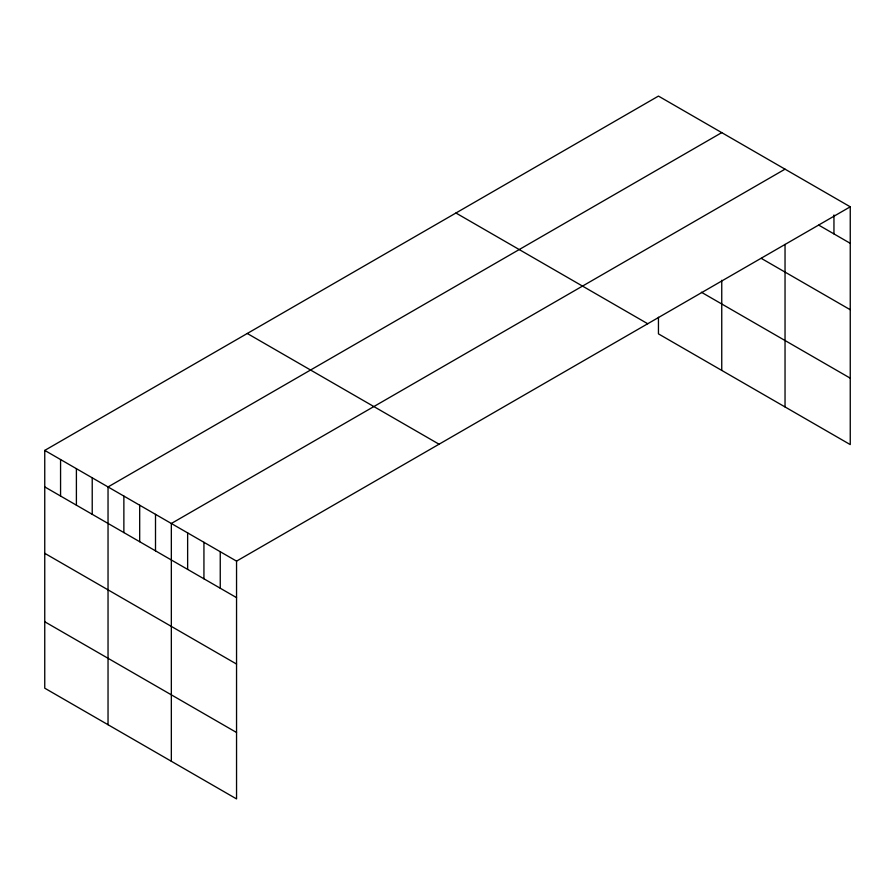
<?xml version="1.0" encoding="UTF-8"?>
<svg xmlns="http://www.w3.org/2000/svg" width="895" height="895" viewBox="0 0 895 895"><rect width="100%" height="100%" fill="white"/><g stroke="black" fill="none" stroke-linecap="round" stroke-linejoin="round"><path stroke-width="1.34" d="M44.75 450.409L236.548 561.131L236.548 798.911L44.75 688.188L44.75 450.409L658.451 96.089L850.25 206.812L850.25 444.591L658.451 333.869L658.451 317.255M721.75 132.628L108.038 486.947L108.038 724.726M785.038 169.166L171.337 523.486L171.337 761.265M236.548 561.131L850.25 206.812M818.813 225.16L850.25 243.317M761.309 258.387L850.25 309.737M701.4 292.24L850.25 378.171M455.935 213.01L647.723 323.744M247.277 333.477L439.065 444.211M44.75 486.902L236.548 597.636M44.75 553.323L236.548 664.056M44.75 621.756L236.548 732.49M833.95 214.979L833.95 233.908M785.038 244.413L785.038 406.945M721.75 280.292L721.75 370.407M220.248 551.723L220.248 588.228M203.937 542.314L203.937 578.808M187.637 532.894L187.637 569.399M155.506 514.356L155.506 550.85M139.687 505.216L139.687 541.71M123.868 496.076L123.868 532.581M92.219 477.807L92.219 514.312M76.399 468.678L76.399 505.172M60.569 459.538L60.569 496.043"/></g></svg>
